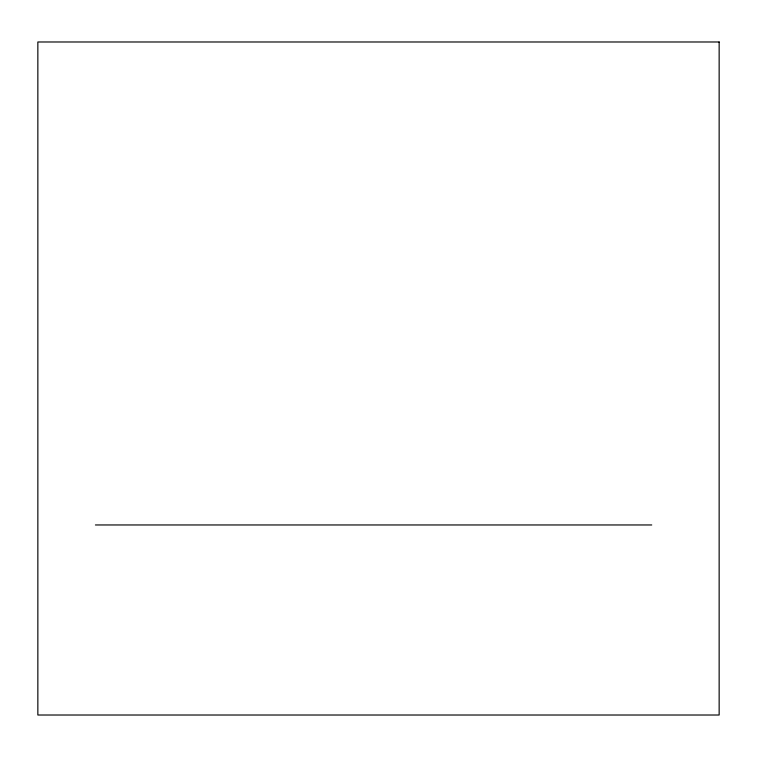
<?xml version="1.0" encoding="UTF-8"?>
<svg xmlns="http://www.w3.org/2000/svg" width="757" height="757" viewBox="0 0 757 757"><rect width="100%" height="100%" fill="white"/><g stroke="black" fill="none" stroke-linecap="round" stroke-linejoin="round"><path stroke-width="1.14" d="M95.42 524.961L651.739 524.961M719.15 41.985L37.85 41.985L37.85 715.015L719.15 715.015L719.15 41.985"/></g></svg>
